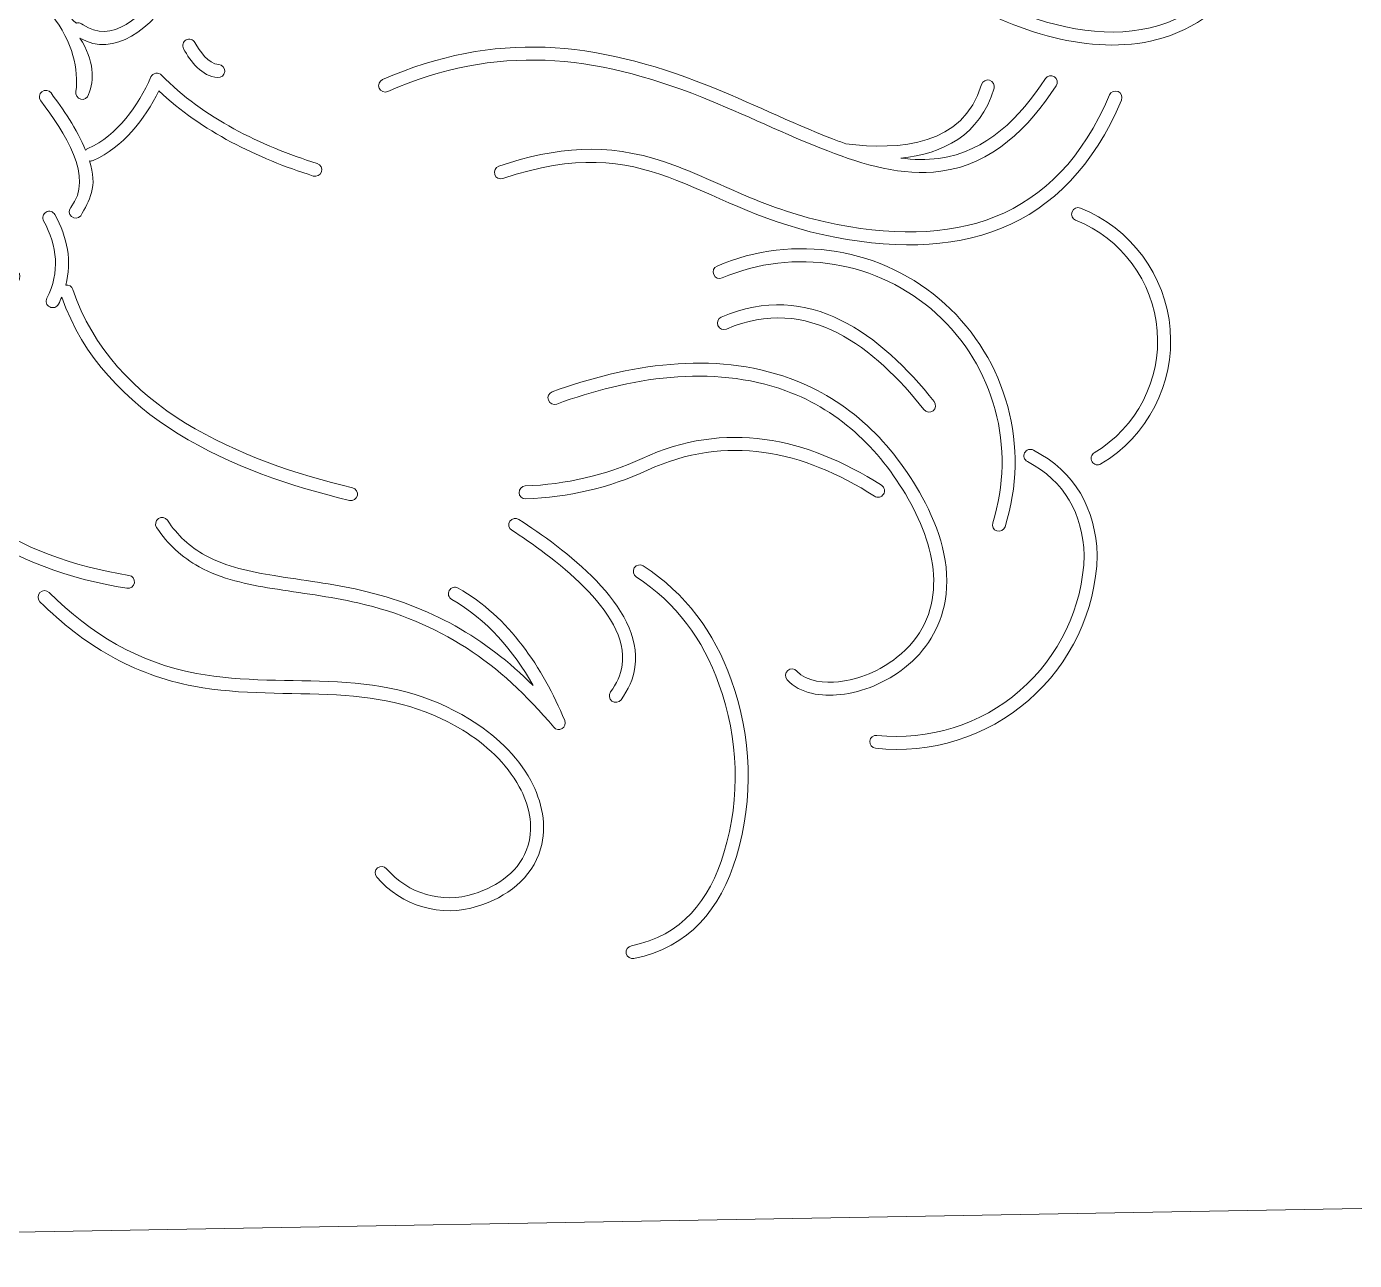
# Model space of a CAD drawing. Header units: centimetres. Extents: x -35.4 to 35.4, y -35.4 to 35.4.
# Drawn here: x 14.52 to 20.65, y -35.18 to -29.49 of the extents above; entities that cross this region are included whole.
import ezdxf

# ---------------------------------------------------------------- set-up
doc = ezdxf.new("R2010")
doc.units = ezdxf.units.CM
doc.header["$MEASUREMENT"] = 0
doc.layers.add('layer 1', color=7, linetype='Continuous')

msp = doc.modelspace()

# ---------------------------------------------------------------- linework, layer by layer
at = {"layer": 'layer 1', "color": 250, "lineweight": 9}
for points, knots in [([(25.92077, -18.09529), (25.92077, -18.09529), (7.04419, -17.76356), (7.04419, -17.76356), (7.04419, -17.76356), (7.04419, -17.76356), (7.04419, -20.26356), (7.04419, -20.26356), (7.04419, -20.26356), (7.04419, -20.26356), (6.44419, -20.26356), (6.44419, -20.26356), (6.44419, -20.26356), (6.44419, -20.26356), (6.44419, -23.76356), (6.44419, -23.76356), (6.44419, -23.76356), (6.44419, -23.76356), (7.04419, -23.76356), (7.04419, -23.76356), (7.04419, -23.76356), (7.04419, -23.76356), (7.04419, -29.17998), (7.04419, -29.17998), (7.04419, -29.17998), (7.04419, -29.17998), (6.44419, -29.17998), (6.44419, -29.17998), (6.44419, -29.17998), (6.44419, -29.17998), (6.44419, -32.67998), (6.44419, -32.67998), (6.44419, -32.67998), (6.44419, -32.67998), (7.04419, -32.67998), (7.04419, -32.67998), (7.04419, -32.67998), (7.04419, -32.67998), (7.04419, -35.17998), (7.04419, -35.17998), (7.04419, -35.17998), (7.04419, -35.17998), (25.92077, -34.84825), (25.92077, -34.84825), (25.92077, -34.84825), (25.92077, -34.84825), (25.92077, -32.67998), (25.92077, -32.67998), (25.92077, -32.67998), (25.92077, -32.67998), (26.52077, -32.67998), (26.52077, -32.67998), (26.52077, -32.67998), (26.52077, -32.67998), (26.52077, -33.27998), (26.52077, -33.27998), (26.52077, -33.27998), (26.52077, -33.27998), (26.82077, -33.27998), (26.82077, -33.27998), (26.82077, -33.27998), (26.90033, -33.27998), (26.97664, -33.24837), (27.0329, -33.19211), (27.0329, -33.19211), (27.08916, -33.13585), (27.12077, -33.05954), (27.12077, -32.97998), (27.12077, -32.97998), (27.12077, -32.97998), (27.12077, -28.87998), (27.12077, -28.87998), (27.12077, -28.87998), (27.12077, -28.71429), (26.98645, -28.57998), (26.82077, -28.57998), (26.82077, -28.57998), (26.82077, -28.57998), (26.52077, -28.57998), (26.52077, -28.57998), (26.52077, -28.57998), (26.52077, -28.57998), (26.52077, -29.17998), (26.52077, -29.17998), (26.52077, -29.17998), (26.52077, -29.17998), (25.92077, -29.17998), (25.92077, -29.17998), (25.92077, -29.17998), (25.92077, -29.17998), (25.92077, -23.76356), (25.92077, -23.76356), (25.92077, -23.76356), (25.92077, -23.76356), (26.59077, -23.76356), (26.59077, -23.76356), (26.59077, -23.76356), (26.59077, -23.76356), (26.59077, -24.36356), (26.59077, -24.36356), (26.59077, -24.36356), (26.59077, -24.36356), (26.82077, -24.36356), (26.82077, -24.36356), (26.82077, -24.36356), (26.90033, -24.36356), (26.97664, -24.33196), (27.0329, -24.2757), (27.0329, -24.2757), (27.08916, -24.21944), (27.12077, -24.14313), (27.12077, -24.06356), (27.12077, -24.06356), (27.12077, -24.06356), (27.12077, -19.96356), (27.12077, -19.96356), (27.12077, -19.96356), (27.12077, -19.79788), (26.98645, -19.66357), (26.82077, -19.66356), (26.82077, -19.66356), (26.82077, -19.66356), (26.59077, -19.66356), (26.59077, -19.66356), (26.59077, -19.66356), (26.59077, -19.66356), (26.59077, -20.26356), (26.59077, -20.26356), (26.59077, -20.26356), (26.59077, -20.26356), (25.92077, -20.26356), (25.92077, -20.26356), (25.92077, -20.26356), (25.92077, -20.26356), (25.92077, -18.09529), (25.92077, -18.09529)], [0, 0, 0, 0, 0.0285714, 0.0285714, 0.0285714, 0.0285714, 0.0571429, 0.0571429, 0.0571429, 0.0571429, 0.0857143, 0.0857143, 0.0857143, 0.0857143, 0.1142857, 0.1142857, 0.1142857, 0.1142857, 0.1428571, 0.1428571, 0.1428571, 0.1428571, 0.1714286, 0.1714286, 0.1714286, 0.1714286, 0.2, 0.2, 0.2, 0.2, 0.2285714, 0.2285714, 0.2285714, 0.2285714, 0.2571429, 0.2571429, 0.2571429, 0.2571429, 0.2857143, 0.2857143, 0.2857143, 0.2857143, 0.3142857, 0.3142857, 0.3142857, 0.3142857, 0.3428571, 0.3428571, 0.3428571, 0.3428571, 0.3714286, 0.3714286, 0.3714286, 0.3714286, 0.4, 0.4, 0.4, 0.4, 0.4285714, 0.4285714, 0.4285714, 0.4285714, 0.4571429, 0.4571429, 0.4571429, 0.4571429, 0.4857143, 0.4857143, 0.4857143, 0.4857143, 0.5142857, 0.5142857, 0.5142857, 0.5142857, 0.5428571, 0.5428571, 0.5428571, 0.5428571, 0.5714286, 0.5714286, 0.5714286, 0.5714286, 0.6, 0.6, 0.6, 0.6, 0.6285714, 0.6285714, 0.6285714, 0.6285714, 0.6571429, 0.6571429, 0.6571429, 0.6571429, 0.6857143, 0.6857143, 0.6857143, 0.6857143, 0.7142857, 0.7142857, 0.7142857, 0.7142857, 0.7428571, 0.7428571, 0.7428571, 0.7428571, 0.7714286, 0.7714286, 0.7714286, 0.7714286, 0.8, 0.8, 0.8, 0.8, 0.8285714, 0.8285714, 0.8285714, 0.8285714, 0.8571429, 0.8571429, 0.8571429, 0.8571429, 0.8857143, 0.8857143, 0.8857143, 0.8857143, 0.9142857, 0.9142857, 0.9142857, 0.9142857, 0.9428571, 0.9428571, 0.9428571, 0.9428571, 1, 1, 1, 1]), ([(19.58352, -28.1419), (19.83422, -28.1427), (20.06523, -28.27794), (20.18864, -28.49616), (20.18864, -28.49616), (20.31203, -28.71433), (20.30887, -28.98211), (20.18039, -29.19732), (20.18039, -29.19732), (20.0832, -29.36011), (19.94682, -29.48218), (19.7637, -29.53811), (19.7637, -29.53811), (19.61008, -29.58503), (19.44613, -29.57842), (19.29075, -29.54385), (19.29075, -29.54385), (19.1238, -29.50669), (18.9611, -29.43661), (18.81276, -29.35228), (18.81276, -29.35228), (18.61424, -29.23942), (18.41859, -29.08816), (18.26513, -28.91861), (18.26513, -28.91861), (18.25404, -28.90636), (18.25499, -28.88733), (18.26724, -28.87624), (18.26724, -28.87624), (18.27949, -28.86515), (18.29852, -28.8661), (18.30961, -28.87835), (18.30961, -28.87835), (18.45878, -29.04316), (18.64945, -29.19042), (18.84241, -29.30012), (18.84241, -29.30012), (19.27045, -29.54345), (19.8315, -29.66465), (20.12887, -29.16656), (20.12887, -29.16656), (20.24631, -28.96986), (20.24919, -28.72511), (20.13642, -28.5257), (20.13642, -28.5257), (20.02362, -28.32624), (19.81247, -28.20264), (19.58332, -28.2019), (19.58332, -28.2019), (19.5668, -28.20185), (19.55337, -28.18833), (19.55342, -28.1718), (19.55342, -28.1718), (19.55347, -28.15528), (19.56699, -28.14185), (19.58352, -28.1419)], [0, 0, 0, 0, 0.0666667, 0.0666667, 0.0666667, 0.0666667, 0.1333333, 0.1333333, 0.1333333, 0.1333333, 0.2, 0.2, 0.2, 0.2, 0.2666667, 0.2666667, 0.2666667, 0.2666667, 0.3333333, 0.3333333, 0.3333333, 0.3333333, 0.4, 0.4, 0.4, 0.4, 0.4666667, 0.4666667, 0.4666667, 0.4666667, 0.5333333, 0.5333333, 0.5333333, 0.5333333, 0.6, 0.6, 0.6, 0.6, 0.6666667, 0.6666667, 0.6666667, 0.6666667, 0.7333333, 0.7333333, 0.7333333, 0.7333333, 0.8, 0.8, 0.8, 0.8, 0.8666667, 0.8666667, 0.8666667, 0.8666667, 1, 1, 1, 1]), ([(14.78165, -29.47825), (15.03275, -29.65413), (15.3904, -29.01841), (15.21822, -28.74556), (15.21822, -28.74556), (15.2094, -28.73159), (15.21361, -28.713), (15.22758, -28.70418), (15.22758, -28.70418), (15.24155, -28.69536), (15.26014, -28.69957), (15.26896, -28.71354), (15.26896, -28.71354), (15.46748, -29.02813), (15.0797, -29.71955), (14.7668, -29.53985), (14.7668, -29.53985), (14.83333, -29.64231), (14.83318, -29.73439), (14.80641, -29.79953), (14.80641, -29.79953), (14.8025, -29.81558), (14.78621, -29.82549), (14.77016, -29.82158), (14.77016, -29.82158), (14.75411, -29.81767), (14.7442, -29.80138), (14.74811, -29.78533), (14.74811, -29.78533), (14.76058, -29.68675), (14.73525, -29.55805), (14.63682, -29.43271), (14.63682, -29.43271), (14.62662, -29.41971), (14.6289, -29.40079), (14.64189, -29.39058), (14.64189, -29.39058), (14.65489, -29.38038), (14.67381, -29.38266), (14.68402, -29.39565), (14.68402, -29.39565), (14.77821, -29.51559), (14.73495, -29.44554), (14.78165, -29.47825)], [0, 0, 0, 0, 0.0833333, 0.0833333, 0.0833333, 0.0833333, 0.1666667, 0.1666667, 0.1666667, 0.1666667, 0.25, 0.25, 0.25, 0.25, 0.3333333, 0.3333333, 0.3333333, 0.3333333, 0.4166667, 0.4166667, 0.4166667, 0.4166667, 0.5, 0.5, 0.5, 0.5, 0.5833333, 0.5833333, 0.5833333, 0.5833333, 0.6666667, 0.6666667, 0.6666667, 0.6666667, 0.75, 0.75, 0.75, 0.75, 0.8333333, 0.8333333, 0.8333333, 0.8333333, 1, 1, 1, 1]), ([(18.29935, -30.02715), (18.5504, -30.05812), (18.84264, -30.03611), (18.92626, -29.75401), (18.92626, -29.75401), (18.93095, -29.73817), (18.9477, -29.72908), (18.96355, -29.73378), (18.96355, -29.73378), (18.97939, -29.73847), (18.98848, -29.75522), (18.98378, -29.77107), (18.98378, -29.77107), (18.91896, -29.98974), (18.74712, -30.0738), (18.55312, -30.09301), (18.55312, -30.09301), (18.6122, -30.10092), (18.67151, -30.10249), (18.72973, -30.09465), (18.72973, -30.09465), (18.95052, -30.06491), (19.10398, -29.90472), (19.22054, -29.72648), (19.22054, -29.72648), (19.22959, -29.71265), (19.24824, -29.70875), (19.26207, -29.71779), (19.26207, -29.71779), (19.2759, -29.72684), (19.2798, -29.74549), (19.27076, -29.75932), (19.27076, -29.75932), (19.14399, -29.95316), (18.97716, -30.12186), (18.73775, -30.15412), (18.73775, -30.15412), (18.56134, -30.17789), (18.37968, -30.12346), (18.21678, -30.06036), (18.21678, -30.06036), (18.02073, -29.98442), (17.83174, -29.88992), (17.6359, -29.81231), (17.6359, -29.81231), (17.13726, -29.61469), (16.69132, -29.56448), (16.18642, -29.78608), (16.18642, -29.78608), (16.17129, -29.79272), (16.15353, -29.7858), (16.14689, -29.77067), (16.14689, -29.77067), (16.14025, -29.75554), (16.14717, -29.73778), (16.1623, -29.73114), (16.1623, -29.73114), (16.68225, -29.50294), (17.14422, -29.55291), (17.65801, -29.75653), (17.65801, -29.75653), (17.85371, -29.83409), (18.04259, -29.92854), (18.23845, -30.00441), (18.23845, -30.00441), (18.2584, -30.01214), (18.27872, -30.01977), (18.29935, -30.02715)], [0, 0, 0, 0, 0.0555556, 0.0555556, 0.0555556, 0.0555556, 0.1111111, 0.1111111, 0.1111111, 0.1111111, 0.1666667, 0.1666667, 0.1666667, 0.1666667, 0.2222222, 0.2222222, 0.2222222, 0.2222222, 0.2777778, 0.2777778, 0.2777778, 0.2777778, 0.3333333, 0.3333333, 0.3333333, 0.3333333, 0.3888889, 0.3888889, 0.3888889, 0.3888889, 0.4444444, 0.4444444, 0.4444444, 0.4444444, 0.5, 0.5, 0.5, 0.5, 0.5555556, 0.5555556, 0.5555556, 0.5555556, 0.6111111, 0.6111111, 0.6111111, 0.6111111, 0.6666667, 0.6666667, 0.6666667, 0.6666667, 0.7222222, 0.7222222, 0.7222222, 0.7222222, 0.7777778, 0.7777778, 0.7777778, 0.7777778, 0.8333333, 0.8333333, 0.8333333, 0.8333333, 0.8888889, 0.8888889, 0.8888889, 0.8888889, 1, 1, 1, 1]), ([(15.29733, -29.55957), (15.31852, -29.59845), (15.35728, -29.65804), (15.40682, -29.66184), (15.40682, -29.66184), (15.4233, -29.6631), (15.43571, -29.67757), (15.43444, -29.69404), (15.43444, -29.69404), (15.43318, -29.71052), (15.41871, -29.72293), (15.40224, -29.72166), (15.40224, -29.72166), (15.32811, -29.71598), (15.27734, -29.64828), (15.24465, -29.58827), (15.24465, -29.58827), (15.23674, -29.57376), (15.24213, -29.55548), (15.25664, -29.54758), (15.25664, -29.54758), (15.27115, -29.53967), (15.28943, -29.54506), (15.29733, -29.55957)], [0, 0, 0, 0, 0.1428571, 0.1428571, 0.1428571, 0.1428571, 0.2857143, 0.2857143, 0.2857143, 0.2857143, 0.4285714, 0.4285714, 0.4285714, 0.4285714, 0.5714286, 0.5714286, 0.5714286, 0.5714286, 0.7142857, 0.7142857, 0.7142857, 0.7142857, 1, 1, 1, 1]), ([(14.8031, -30.04928), (14.94245, -29.98662), (15.03328, -29.85364), (15.09441, -29.71865), (15.09441, -29.71865), (15.09864, -29.70933), (15.10651, -29.70323), (15.11659, -29.70147), (15.11659, -29.70147), (15.12668, -29.69972), (15.13615, -29.7028), (15.14328, -29.71015), (15.14328, -29.71015), (15.3361, -29.909), (15.60078, -30.03525), (15.8614, -30.11877), (15.8614, -30.11877), (15.87714, -30.12381), (15.88586, -30.14076), (15.88082, -30.15649), (15.88082, -30.15649), (15.87578, -30.17223), (15.85883, -30.18095), (15.8431, -30.17591), (15.8431, -30.17591), (15.58611, -30.09356), (15.32738, -29.97115), (15.13065, -29.78221), (15.13065, -29.78221), (15.06365, -29.91681), (14.9679, -30.04097), (14.8277, -30.104), (14.8277, -30.104), (14.82228, -30.10644), (14.81651, -30.10712), (14.81103, -30.1063), (14.81103, -30.1063), (14.84992, -30.22401), (14.81042, -30.29154), (14.76997, -30.35963), (14.76997, -30.35963), (14.75931, -30.37225), (14.74032, -30.37385), (14.72769, -30.36319), (14.72769, -30.36319), (14.71507, -30.35253), (14.71347, -30.33354), (14.72413, -30.32091), (14.72413, -30.32091), (14.83583, -30.18231), (14.69403, -29.97244), (14.58545, -29.82896), (14.58545, -29.82896), (14.57548, -29.81579), (14.57809, -29.79691), (14.59127, -29.78694), (14.59127, -29.78694), (14.60444, -29.77697), (14.62332, -29.77958), (14.63329, -29.79276), (14.63329, -29.79276), (14.68847, -29.86567), (14.75155, -29.95876), (14.79261, -30.05714), (14.79261, -30.05714), (14.7954, -30.05387), (14.79893, -30.05115), (14.8031, -30.04928)], [0, 0, 0, 0, 0.0555556, 0.0555556, 0.0555556, 0.0555556, 0.1111111, 0.1111111, 0.1111111, 0.1111111, 0.1666667, 0.1666667, 0.1666667, 0.1666667, 0.2222222, 0.2222222, 0.2222222, 0.2222222, 0.2777778, 0.2777778, 0.2777778, 0.2777778, 0.3333333, 0.3333333, 0.3333333, 0.3333333, 0.3888889, 0.3888889, 0.3888889, 0.3888889, 0.4444444, 0.4444444, 0.4444444, 0.4444444, 0.5, 0.5, 0.5, 0.5, 0.5555556, 0.5555556, 0.5555556, 0.5555556, 0.6111111, 0.6111111, 0.6111111, 0.6111111, 0.6666667, 0.6666667, 0.6666667, 0.6666667, 0.7222222, 0.7222222, 0.7222222, 0.7222222, 0.7777778, 0.7777778, 0.7777778, 0.7777778, 0.8333333, 0.8333333, 0.8333333, 0.8333333, 0.8888889, 0.8888889, 0.8888889, 0.8888889, 1, 1, 1, 1]), ([(16.69889, -30.13079), (16.96432, -30.04095), (17.19602, -30.02045), (17.46344, -30.11048), (17.46344, -30.11048), (17.57987, -30.14968), (17.69136, -30.20367), (17.80404, -30.25233), (17.80404, -30.25233), (17.93522, -30.30899), (18.0645, -30.35624), (18.20435, -30.3874), (18.20435, -30.3874), (18.79564, -30.51913), (19.27081, -30.3863), (19.51647, -29.80196), (19.51647, -29.80196), (19.52288, -29.78673), (19.54052, -29.77953), (19.55576, -29.78593), (19.55576, -29.78593), (19.57099, -29.79234), (19.57819, -29.80998), (19.57179, -29.82522), (19.57179, -29.82522), (19.31455, -30.43706), (18.81136, -30.5841), (18.19131, -30.44596), (18.19131, -30.44596), (17.58979, -30.31195), (17.39155, -29.95968), (16.71813, -30.18763), (16.71813, -30.18763), (16.70248, -30.19292), (16.68539, -30.18448), (16.68009, -30.16883), (16.68009, -30.16883), (16.6748, -30.15318), (16.68324, -30.13609), (16.69889, -30.13079)], [0, 0, 0, 0, 0.0909091, 0.0909091, 0.0909091, 0.0909091, 0.1818182, 0.1818182, 0.1818182, 0.1818182, 0.2727273, 0.2727273, 0.2727273, 0.2727273, 0.3636364, 0.3636364, 0.3636364, 0.3636364, 0.4545455, 0.4545455, 0.4545455, 0.4545455, 0.5454545, 0.5454545, 0.5454545, 0.5454545, 0.6363636, 0.6363636, 0.6363636, 0.6363636, 0.7272727, 0.7272727, 0.7272727, 0.7272727, 0.8181818, 0.8181818, 0.8181818, 0.8181818, 1, 1, 1, 1]), ([(19.38245, -30.32381), (19.61593, -30.41684), (19.77642, -30.63429), (19.79649, -30.88482), (19.79649, -30.88482), (19.81653, -31.13486), (19.69235, -31.37583), (19.47709, -31.50461), (19.47709, -31.50461), (19.46291, -31.5131), (19.44443, -31.50845), (19.43595, -31.49427), (19.43595, -31.49427), (19.42746, -31.48009), (19.43211, -31.46161), (19.44629, -31.45313), (19.44629, -31.45313), (19.642, -31.33604), (19.7549, -31.11695), (19.73669, -30.88962), (19.73669, -30.88962), (19.71843, -30.66183), (19.57253, -30.46414), (19.36025, -30.37955), (19.36025, -30.37955), (19.3449, -30.37343), (19.33736, -30.35592), (19.34348, -30.34058), (19.34348, -30.34058), (19.3496, -30.32523), (19.36711, -30.31769), (19.38245, -30.32381)], [0, 0, 0, 0, 0.1111111, 0.1111111, 0.1111111, 0.1111111, 0.2222222, 0.2222222, 0.2222222, 0.2222222, 0.3333333, 0.3333333, 0.3333333, 0.3333333, 0.4444444, 0.4444444, 0.4444444, 0.4444444, 0.5555556, 0.5555556, 0.5555556, 0.5555556, 0.6666667, 0.6666667, 0.6666667, 0.6666667, 0.7777778, 0.7777778, 0.7777778, 0.7777778, 1, 1, 1, 1]), ([(14.70105, -30.67932), (14.71517, -30.67721), (14.72927, -30.68548), (14.73395, -30.69947), (14.73395, -30.69947), (14.91691, -31.24636), (15.50838, -31.49137), (16.02424, -31.61455), (16.02424, -31.61455), (16.04031, -31.61839), (16.05029, -31.63463), (16.04645, -31.6507), (16.04645, -31.6507), (16.04261, -31.66677), (16.02637, -31.67675), (16.0103, -31.67291), (16.0103, -31.67291), (15.47697, -31.54555), (14.8788, -31.29256), (14.6825, -30.73441), (14.6825, -30.73441), (14.67802, -30.74527), (14.67304, -30.75613), (14.66756, -30.76698), (14.66756, -30.76698), (14.66011, -30.78172), (14.642, -30.78768), (14.62725, -30.78023), (14.62725, -30.78023), (14.61251, -30.77278), (14.60655, -30.75467), (14.614, -30.73992), (14.614, -30.73992), (14.67512, -30.61893), (14.66321, -30.49986), (14.5988, -30.38305), (14.5988, -30.38305), (14.59082, -30.36858), (14.59611, -30.35027), (14.61058, -30.34229), (14.61058, -30.34229), (14.62505, -30.33431), (14.64336, -30.3396), (14.65134, -30.35407), (14.65134, -30.35407), (14.70979, -30.46007), (14.72976, -30.56959), (14.70105, -30.67932)], [0, 0, 0, 0, 0.0769231, 0.0769231, 0.0769231, 0.0769231, 0.1538462, 0.1538462, 0.1538462, 0.1538462, 0.2307692, 0.2307692, 0.2307692, 0.2307692, 0.3076923, 0.3076923, 0.3076923, 0.3076923, 0.3846154, 0.3846154, 0.3846154, 0.3846154, 0.4615385, 0.4615385, 0.4615385, 0.4615385, 0.5384615, 0.5384615, 0.5384615, 0.5384615, 0.6153846, 0.6153846, 0.6153846, 0.6153846, 0.6923077, 0.6923077, 0.6923077, 0.6923077, 0.7692308, 0.7692308, 0.7692308, 0.7692308, 0.8461538, 0.8461538, 0.8461538, 0.8461538, 1, 1, 1, 1]), ([(18.75717, -30.76551), (19.04262, -31.02399), (19.15143, -31.42733), (19.03467, -31.7943), (19.03467, -31.7943), (19.02966, -31.81004), (19.01273, -31.8188), (18.99698, -31.81379), (18.99698, -31.81379), (18.98124, -31.80878), (18.97248, -31.79185), (18.97749, -31.7761), (18.97749, -31.7761), (19.08714, -31.43149), (18.98496, -31.05272), (18.71689, -30.80999), (18.71689, -30.80999), (18.44949, -30.56786), (18.061, -30.50343), (17.72975, -30.64629), (17.72975, -30.64629), (17.71458, -30.65283), (17.69687, -30.64579), (17.69032, -30.63062), (17.69032, -30.63062), (17.68378, -30.61545), (17.69082, -30.59774), (17.70599, -30.59119), (17.70599, -30.59119), (18.05872, -30.43907), (18.47242, -30.50768), (18.75717, -30.76551)], [0, 0, 0, 0, 0.1111111, 0.1111111, 0.1111111, 0.1111111, 0.2222222, 0.2222222, 0.2222222, 0.2222222, 0.3333333, 0.3333333, 0.3333333, 0.3333333, 0.4444444, 0.4444444, 0.4444444, 0.4444444, 0.5555556, 0.5555556, 0.5555556, 0.5555556, 0.6666667, 0.6666667, 0.6666667, 0.6666667, 0.7777778, 0.7777778, 0.7777778, 0.7777778, 1, 1, 1, 1]), ([(14.10028, -30.49569), (14.11678, -30.4965), (14.12958, -30.51062), (14.12876, -30.52713), (14.12876, -30.52713), (14.12032, -30.69842), (14.04374, -30.85928), (13.91606, -30.97379), (13.91606, -30.97379), (13.8351, -31.04641), (13.73738, -31.09669), (13.63305, -31.1211), (13.63305, -31.1211), (13.77116, -31.13814), (13.91303, -31.11675), (14.04079, -31.0576), (14.04079, -31.0576), (14.22328, -30.9731), (14.3642, -30.81883), (14.43186, -30.62946), (14.43186, -30.62946), (14.43742, -30.6139), (14.45464, -30.60574), (14.4702, -30.6113), (14.4702, -30.6113), (14.48576, -30.61686), (14.49392, -30.63408), (14.48836, -30.64964), (14.48836, -30.64964), (14.41659, -30.85054), (14.26847, -31.01486), (14.07647, -31.10711), (14.07647, -31.10711), (14.09177, -31.10678), (14.10515, -31.11823), (14.10691, -31.13373), (14.10691, -31.13373), (14.12979, -31.33578), (14.22923, -31.50616), (14.36959, -31.6503), (14.36959, -31.6503), (14.38112, -31.66214), (14.38087, -31.6812), (14.36903, -31.69272), (14.36903, -31.69272), (14.35719, -31.70425), (14.33813, -31.704), (14.32661, -31.69216), (14.32661, -31.69216), (14.17682, -31.53834), (14.07169, -31.35595), (14.04729, -31.14047), (14.04729, -31.14047), (14.04629, -31.13168), (14.04924, -31.12332), (14.05472, -31.11716), (14.05472, -31.11716), (13.98173, -31.14959), (13.90467, -31.17074), (13.82635, -31.18049), (13.82635, -31.18049), (13.83252, -31.18328), (13.83778, -31.18815), (13.84095, -31.19469), (13.84095, -31.19469), (14.07421, -31.67542), (14.46886, -31.9362), (14.99293, -32.01864), (14.99293, -32.01864), (15.00925, -32.02121), (15.02047, -32.03662), (15.01791, -32.05294), (15.01791, -32.05294), (15.01534, -32.06926), (14.99993, -32.08048), (14.98361, -32.07792), (14.98361, -32.07792), (14.44008, -31.99241), (14.02884, -31.71934), (13.78697, -31.22089), (13.78697, -31.22089), (13.78059, -31.20773), (13.78474, -31.19211), (13.79608, -31.18369), (13.79608, -31.18369), (13.67623, -31.1941), (13.55428, -31.17799), (13.44018, -31.135), (13.44018, -31.135), (13.4262, -31.12974), (13.41831, -31.11529), (13.42142, -31.10068), (13.42142, -31.10068), (13.42453, -31.08607), (13.43762, -31.0761), (13.45254, -31.07698), (13.45254, -31.07698), (13.6074, -31.08618), (13.76051, -31.03271), (13.876, -30.92913), (13.876, -30.92913), (13.99175, -30.82531), (14.06118, -30.67947), (14.06884, -30.52417), (14.06884, -30.52417), (14.06965, -30.50767), (14.08377, -30.49487), (14.10028, -30.49569)], [0, 0, 0, 0, 0.0357143, 0.0357143, 0.0357143, 0.0357143, 0.0714286, 0.0714286, 0.0714286, 0.0714286, 0.1071429, 0.1071429, 0.1071429, 0.1071429, 0.1428571, 0.1428571, 0.1428571, 0.1428571, 0.1785714, 0.1785714, 0.1785714, 0.1785714, 0.2142857, 0.2142857, 0.2142857, 0.2142857, 0.25, 0.25, 0.25, 0.25, 0.2857143, 0.2857143, 0.2857143, 0.2857143, 0.3214286, 0.3214286, 0.3214286, 0.3214286, 0.3571429, 0.3571429, 0.3571429, 0.3571429, 0.3928571, 0.3928571, 0.3928571, 0.3928571, 0.4285714, 0.4285714, 0.4285714, 0.4285714, 0.4642857, 0.4642857, 0.4642857, 0.4642857, 0.5, 0.5, 0.5, 0.5, 0.5357143, 0.5357143, 0.5357143, 0.5357143, 0.5714286, 0.5714286, 0.5714286, 0.5714286, 0.6071429, 0.6071429, 0.6071429, 0.6071429, 0.6428571, 0.6428571, 0.6428571, 0.6428571, 0.6785714, 0.6785714, 0.6785714, 0.6785714, 0.7142857, 0.7142857, 0.7142857, 0.7142857, 0.75, 0.75, 0.75, 0.75, 0.7857143, 0.7857143, 0.7857143, 0.7857143, 0.8214286, 0.8214286, 0.8214286, 0.8214286, 0.8571429, 0.8571429, 0.8571429, 0.8571429, 0.8928571, 0.8928571, 0.8928571, 0.8928571, 0.9285714, 0.9285714, 0.9285714, 0.9285714, 1, 1, 1, 1]), ([(17.72558, -30.82688), (18.12868, -30.65204), (18.46315, -30.90813), (18.70756, -31.21674), (18.70756, -31.21674), (18.71782, -31.2297), (18.71562, -31.24863), (18.70267, -31.25889), (18.70267, -31.25889), (18.68971, -31.26915), (18.67078, -31.26695), (18.66052, -31.254), (18.66052, -31.254), (18.43446, -30.96855), (18.12501, -30.71903), (17.74946, -30.88192), (17.74946, -30.88192), (17.7343, -30.8885), (17.71657, -30.8815), (17.71, -30.86634), (17.71, -30.86634), (17.70342, -30.85118), (17.71042, -30.83345), (17.72558, -30.82688)], [0, 0, 0, 0, 0.1428571, 0.1428571, 0.1428571, 0.1428571, 0.2857143, 0.2857143, 0.2857143, 0.2857143, 0.4285714, 0.4285714, 0.4285714, 0.4285714, 0.5714286, 0.5714286, 0.5714286, 0.5714286, 0.7142857, 0.7142857, 0.7142857, 0.7142857, 1, 1, 1, 1]), ([(18.65247, -31.65842), (18.73189, -31.80276), (18.78703, -31.97106), (18.75815, -32.13714), (18.75815, -32.13714), (18.7365, -32.2616), (18.67002, -32.36733), (18.57145, -32.44539), (18.57145, -32.44539), (18.48744, -32.51191), (18.38007, -32.55755), (18.27331, -32.56897), (18.27331, -32.56897), (18.19072, -32.57779), (18.08726, -32.56668), (18.02914, -32.50016), (18.02914, -32.50016), (18.01827, -32.48772), (18.01955, -32.4687), (18.03199, -32.45783), (18.03199, -32.45783), (18.04443, -32.44696), (18.06345, -32.44824), (18.07432, -32.46068), (18.07432, -32.46068), (18.11796, -32.51063), (18.20592, -32.51583), (18.26693, -32.50931), (18.26693, -32.50931), (18.36241, -32.4991), (18.45909, -32.45783), (18.5342, -32.39836), (18.5342, -32.39836), (18.77082, -32.21098), (18.7317, -31.92688), (18.59991, -31.68734), (18.59991, -31.68734), (18.46852, -31.44856), (18.28146, -31.26115), (18.02252, -31.16653), (18.02252, -31.16653), (17.68224, -31.04219), (17.29755, -31.10663), (16.9663, -31.22822), (16.9663, -31.22822), (16.95079, -31.23392), (16.93349, -31.22591), (16.9278, -31.2104), (16.9278, -31.2104), (16.9221, -31.19489), (16.93011, -31.17759), (16.94562, -31.1719), (16.94562, -31.1719), (17.29093, -31.04514), (17.68871, -30.98068), (18.04311, -31.11017), (18.04311, -31.11017), (18.31582, -31.20982), (18.51403, -31.4068), (18.65247, -31.65842)], [0, 0, 0, 0, 0.0625, 0.0625, 0.0625, 0.0625, 0.125, 0.125, 0.125, 0.125, 0.1875, 0.1875, 0.1875, 0.1875, 0.25, 0.25, 0.25, 0.25, 0.3125, 0.3125, 0.3125, 0.3125, 0.375, 0.375, 0.375, 0.375, 0.4375, 0.4375, 0.4375, 0.4375, 0.5, 0.5, 0.5, 0.5, 0.5625, 0.5625, 0.5625, 0.5625, 0.625, 0.625, 0.625, 0.625, 0.6875, 0.6875, 0.6875, 0.6875, 0.75, 0.75, 0.75, 0.75, 0.8125, 0.8125, 0.8125, 0.8125, 0.875, 0.875, 0.875, 0.875, 1, 1, 1, 1]), ([(16.82125, -31.60603), (17.00859, -31.59873), (17.18935, -31.5578), (17.35969, -31.47915), (17.35969, -31.47915), (17.74295, -31.3022), (18.117, -31.3806), (18.46457, -31.60289), (18.46457, -31.60289), (18.47849, -31.61179), (18.48259, -31.6304), (18.47368, -31.64432), (18.47368, -31.64432), (18.46478, -31.65824), (18.44617, -31.66234), (18.43225, -31.65343), (18.43225, -31.65343), (18.1022, -31.44236), (17.74918, -31.36541), (17.38485, -31.53363), (17.38485, -31.53363), (17.20733, -31.61559), (17.01882, -31.65838), (16.82359, -31.66599), (16.82359, -31.66599), (16.80708, -31.66663), (16.79309, -31.65369), (16.79244, -31.63718), (16.79244, -31.63718), (16.7918, -31.62067), (16.80474, -31.60668), (16.82125, -31.60603)], [0, 0, 0, 0, 0.1111111, 0.1111111, 0.1111111, 0.1111111, 0.2222222, 0.2222222, 0.2222222, 0.2222222, 0.3333333, 0.3333333, 0.3333333, 0.3333333, 0.4444444, 0.4444444, 0.4444444, 0.4444444, 0.5555556, 0.5555556, 0.5555556, 0.5555556, 0.6666667, 0.6666667, 0.6666667, 0.6666667, 0.7777778, 0.7777778, 0.7777778, 0.7777778, 1, 1, 1, 1]), ([(19.16534, -31.44052), (19.35862, -31.54198), (19.45167, -31.70918), (19.46024, -31.9254), (19.46024, -31.9254), (19.46027, -31.92615), (19.46027, -31.9268), (19.46024, -31.92755), (19.46024, -31.92755), (19.45204, -32.18463), (19.337, -32.42666), (19.14286, -32.59537), (19.14286, -32.59537), (18.94917, -32.7637), (18.69243, -32.84418), (18.43731, -32.81654), (18.43731, -32.81654), (18.42088, -32.81476), (18.40893, -32.79991), (18.41071, -32.78348), (18.41071, -32.78348), (18.41249, -32.76705), (18.42734, -32.7551), (18.44377, -32.75688), (18.44377, -32.75688), (18.68232, -32.78273), (18.92239, -32.70748), (19.1035, -32.55009), (19.1035, -32.55009), (19.28476, -32.39256), (19.39228, -32.16669), (19.40024, -31.92671), (19.40024, -31.92671), (19.39227, -31.7325), (19.31133, -31.58492), (19.13746, -31.49364), (19.13746, -31.49364), (19.12283, -31.48596), (19.11716, -31.46777), (19.12484, -31.45314), (19.12484, -31.45314), (19.13252, -31.43851), (19.15071, -31.43284), (19.16534, -31.44052)], [0, 0, 0, 0, 0.0833333, 0.0833333, 0.0833333, 0.0833333, 0.1666667, 0.1666667, 0.1666667, 0.1666667, 0.25, 0.25, 0.25, 0.25, 0.3333333, 0.3333333, 0.3333333, 0.3333333, 0.4166667, 0.4166667, 0.4166667, 0.4166667, 0.5, 0.5, 0.5, 0.5, 0.5833333, 0.5833333, 0.5833333, 0.5833333, 0.6666667, 0.6666667, 0.6666667, 0.6666667, 0.75, 0.75, 0.75, 0.75, 0.8333333, 0.8333333, 0.8333333, 0.8333333, 1, 1, 1, 1]), ([(16.47037, -32.08855), (16.47854, -32.07419), (16.49691, -32.06913), (16.51128, -32.0773), (16.51128, -32.0773), (16.74717, -32.21142), (16.90043, -32.4437), (17.00327, -32.68874), (17.00327, -32.68874), (17.00906, -32.70253), (17.00398, -32.7182), (16.99121, -32.72598), (16.99121, -32.72598), (16.97844, -32.73375), (16.96218, -32.73106), (16.95259, -32.71959), (16.95259, -32.71959), (16.70358, -32.42166), (16.42754, -32.23208), (16.04817, -32.14556), (16.04817, -32.14556), (15.9172, -32.11569), (15.78565, -32.10059), (15.65341, -32.07917), (15.65341, -32.07917), (15.53841, -32.06054), (15.42004, -32.03588), (15.31698, -31.97934), (15.31698, -31.97934), (15.23598, -31.93491), (15.17182, -31.87473), (15.12047, -31.79802), (15.12047, -31.79802), (15.11128, -31.78429), (15.11498, -31.76559), (15.12871, -31.7564), (15.12871, -31.7564), (15.14244, -31.74721), (15.16114, -31.75091), (15.17033, -31.76464), (15.17033, -31.76464), (15.21632, -31.83335), (15.27329, -31.88694), (15.34584, -31.92674), (15.34584, -31.92674), (15.4422, -31.9796), (15.55547, -32.00252), (15.663, -32.01994), (15.663, -32.01994), (15.79657, -32.04157), (15.92919, -32.05688), (16.06152, -32.08706), (16.06152, -32.08706), (16.38382, -32.16057), (16.63533, -32.30637), (16.85761, -32.52692), (16.85761, -32.52692), (16.76608, -32.36589), (16.64476, -32.22222), (16.48162, -32.12946), (16.48162, -32.12946), (16.46726, -32.12129), (16.4622, -32.10292), (16.47037, -32.08855)], [0, 0, 0, 0, 0.0588235, 0.0588235, 0.0588235, 0.0588235, 0.1176471, 0.1176471, 0.1176471, 0.1176471, 0.1764706, 0.1764706, 0.1764706, 0.1764706, 0.2352941, 0.2352941, 0.2352941, 0.2352941, 0.2941176, 0.2941176, 0.2941176, 0.2941176, 0.3529412, 0.3529412, 0.3529412, 0.3529412, 0.4117647, 0.4117647, 0.4117647, 0.4117647, 0.4705882, 0.4705882, 0.4705882, 0.4705882, 0.5294118, 0.5294118, 0.5294118, 0.5294118, 0.5882353, 0.5882353, 0.5882353, 0.5882353, 0.6470588, 0.6470588, 0.6470588, 0.6470588, 0.7058824, 0.7058824, 0.7058824, 0.7058824, 0.7647059, 0.7647059, 0.7647059, 0.7647059, 0.8235294, 0.8235294, 0.8235294, 0.8235294, 0.8823529, 0.8823529, 0.8823529, 0.8823529, 1, 1, 1, 1]), ([(16.79177, -31.76018), (16.99148, -31.89119), (17.3675, -32.1605), (17.32731, -32.4416), (17.32731, -32.4416), (17.31935, -32.4972), (17.29608, -32.54752), (17.26289, -32.59249), (17.26289, -32.59249), (17.25308, -32.60579), (17.23423, -32.60863), (17.22094, -32.59882), (17.22094, -32.59882), (17.20764, -32.58901), (17.2048, -32.57016), (17.21461, -32.55687), (17.21461, -32.55687), (17.24186, -32.51994), (17.26138, -32.47879), (17.26791, -32.4331), (17.26791, -32.4331), (17.30334, -32.18531), (16.93249, -31.92425), (16.75885, -31.81034), (16.75885, -31.81034), (16.74504, -31.80128), (16.74116, -31.78262), (16.75023, -31.7688), (16.75023, -31.7688), (16.75929, -31.75499), (16.77795, -31.75111), (16.79177, -31.76018)], [0, 0, 0, 0, 0.1111111, 0.1111111, 0.1111111, 0.1111111, 0.2222222, 0.2222222, 0.2222222, 0.2222222, 0.3333333, 0.3333333, 0.3333333, 0.3333333, 0.4444444, 0.4444444, 0.4444444, 0.4444444, 0.5555556, 0.5555556, 0.5555556, 0.5555556, 0.6666667, 0.6666667, 0.6666667, 0.6666667, 0.7777778, 0.7777778, 0.7777778, 0.7777778, 1, 1, 1, 1]), ([(17.36575, -31.97515), (17.56089, -32.10245), (17.69309, -32.28104), (17.77094, -32.50025), (17.77094, -32.50025), (17.86586, -32.76749), (17.8768, -33.04361), (17.79531, -33.31584), (17.79531, -33.31584), (17.72277, -33.55817), (17.57682, -33.73538), (17.32268, -33.78718), (17.32268, -33.78718), (17.30649, -33.79048), (17.29059, -33.77996), (17.28729, -33.76377), (17.28729, -33.76377), (17.28399, -33.74758), (17.29451, -33.73168), (17.3107, -33.72838), (17.3107, -33.72838), (17.54277, -33.68109), (17.67173, -33.51946), (17.73783, -33.29864), (17.73783, -33.29864), (17.8158, -33.03817), (17.80521, -32.776), (17.7144, -32.52033), (17.7144, -32.52033), (17.64095, -32.31354), (17.51708, -32.14551), (17.33297, -32.02541), (17.33297, -32.02541), (17.31913, -32.01638), (17.31521, -31.99773), (17.32423, -31.98389), (17.32423, -31.98389), (17.33326, -31.97005), (17.35191, -31.96613), (17.36575, -31.97515)], [0, 0, 0, 0, 0.0909091, 0.0909091, 0.0909091, 0.0909091, 0.1818182, 0.1818182, 0.1818182, 0.1818182, 0.2727273, 0.2727273, 0.2727273, 0.2727273, 0.3636364, 0.3636364, 0.3636364, 0.3636364, 0.4545455, 0.4545455, 0.4545455, 0.4545455, 0.5454545, 0.5454545, 0.5454545, 0.5454545, 0.6363636, 0.6363636, 0.6363636, 0.6363636, 0.7272727, 0.7272727, 0.7272727, 0.7272727, 0.8181818, 0.8181818, 0.8181818, 0.8181818, 1, 1, 1, 1]), ([(14.62454, -32.09779), (14.81955, -32.29118), (15.03258, -32.41958), (15.30374, -32.47108), (15.30374, -32.47108), (15.51989, -32.51212), (15.73622, -32.49822), (15.9542, -32.51042), (15.9542, -32.51042), (16.17672, -32.52287), (16.37172, -32.56438), (16.5643, -32.68221), (16.5643, -32.68221), (16.67797, -32.75176), (16.78257, -32.84756), (16.84644, -32.9658), (16.84644, -32.9658), (16.89831, -33.06181), (16.92269, -33.1738), (16.89189, -33.28065), (16.89189, -33.28065), (16.8519, -33.41941), (16.73377, -33.50352), (16.60149, -33.54567), (16.60149, -33.54567), (16.43401, -33.59905), (16.24881, -33.54545), (16.13572, -33.41088), (16.13572, -33.41088), (16.12509, -33.39823), (16.12674, -33.37924), (16.13939, -33.36861), (16.13939, -33.36861), (16.15204, -33.35798), (16.17103, -33.35963), (16.18166, -33.37228), (16.18166, -33.37228), (16.27917, -33.48832), (16.43885, -33.53453), (16.58327, -33.48851), (16.58327, -33.48851), (16.69576, -33.45266), (16.80002, -33.38275), (16.83424, -33.26403), (16.83424, -33.26403), (16.86058, -33.17264), (16.83789, -33.0762), (16.79365, -32.99432), (16.79365, -32.99432), (16.73491, -32.88558), (16.63745, -32.79731), (16.53298, -32.73339), (16.53298, -32.73339), (16.34913, -32.6209), (16.16322, -32.58221), (15.95084, -32.57032), (15.95084, -32.57032), (15.72946, -32.55794), (15.51246, -32.57179), (15.29254, -32.53002), (15.29254, -32.53002), (15.00954, -32.47628), (14.78585, -32.34226), (14.5823, -32.14039), (14.5823, -32.14039), (14.57056, -32.12876), (14.57048, -32.1097), (14.58212, -32.09797), (14.58212, -32.09797), (14.59375, -32.08623), (14.61281, -32.08615), (14.62454, -32.09779)], [0, 0, 0, 0, 0.0526316, 0.0526316, 0.0526316, 0.0526316, 0.1052632, 0.1052632, 0.1052632, 0.1052632, 0.1578947, 0.1578947, 0.1578947, 0.1578947, 0.2105263, 0.2105263, 0.2105263, 0.2105263, 0.2631579, 0.2631579, 0.2631579, 0.2631579, 0.3157895, 0.3157895, 0.3157895, 0.3157895, 0.3684211, 0.3684211, 0.3684211, 0.3684211, 0.4210526, 0.4210526, 0.4210526, 0.4210526, 0.4736842, 0.4736842, 0.4736842, 0.4736842, 0.5263158, 0.5263158, 0.5263158, 0.5263158, 0.5789474, 0.5789474, 0.5789474, 0.5789474, 0.6315789, 0.6315789, 0.6315789, 0.6315789, 0.6842105, 0.6842105, 0.6842105, 0.6842105, 0.7368421, 0.7368421, 0.7368421, 0.7368421, 0.7894737, 0.7894737, 0.7894737, 0.7894737, 0.8421053, 0.8421053, 0.8421053, 0.8421053, 0.8947368, 0.8947368, 0.8947368, 0.8947368, 1, 1, 1, 1])]:
    msp.add_open_spline(points, degree=3, knots=knots, dxfattribs=at)

doc.saveas('drawing.dxf')
